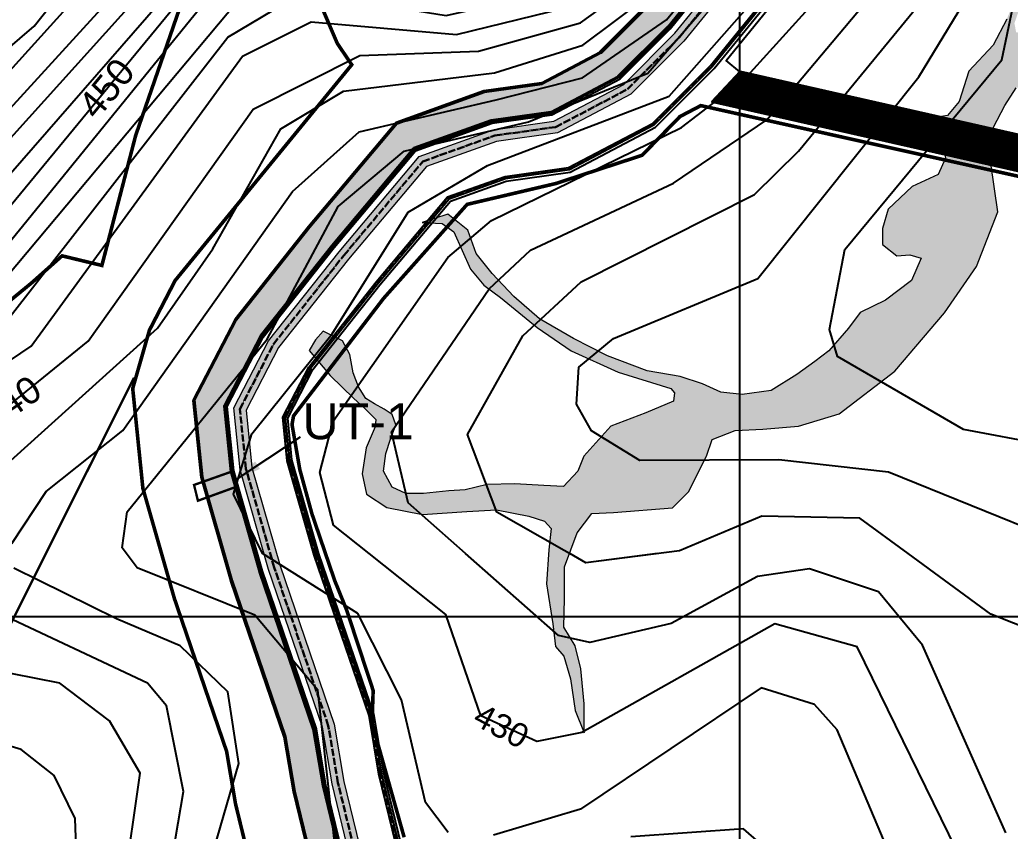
# Model space of a CAD drawing. Header units: metres. Extents: x 218545 to 227455, y 1543467 to 1556082.
# Drawn here: x 221398 to 222226, y 1553521 to 1554200 of the extents above; entities that cross this region are included whole.
import ezdxf

# ---------------------------------------------------------------- set-up
doc = ezdxf.new("R2010")
doc.units = ezdxf.units.M
doc.header["$MEASUREMENT"] = 0
doc.linetypes.add('ACAD_ISO04W100', pattern=[30, 24, -3, 0, -3])
doc.linetypes.add('CENTER', pattern=[2, 1.25, -0.25, 0.25, -0.25])
for name, color, linetype in [('10 M CONTOUR', 20, 'Continuous'), ('2 M CONTOUR', 33, 'Continuous'), ('23072015', 160, 'ACAD_ISO04W100'), ('AQUEDUCT', 1, 'Continuous'), ('CART TRACK', 30, 'Continuous'), ('CONTEXT', 200, 'Continuous'), ('EXCAVATED CANAL', 160, 'Continuous'), ('GRID', 250, 'Continuous'), ('SATGE-2', 160, 'Continuous'), ('STAGE-I', 160, 'Continuous'), ('UT & SP', 1, 'Continuous')]:
    doc.layers.add(name, color=color, linetype=linetype)
for name, color, linetype, lineweight in [('BO', 7, 'Continuous', 30), ('Road Center Line', 7, 'CENTER', 25), ('Roads', 31, 'Continuous', 30), ('STREAM', 140, 'Continuous', 0)]:
    doc.layers.add(name, color=color, linetype=linetype, lineweight=lineweight)
doc.styles.get("Standard").update_dxf_attribs({"font": 'arial.ttf'})
doc.dimstyles.get("Standard").update_dxf_attribs({"dimtxt": 0.18, "dimasz": 0.18, "dimexe": 0.18, "dimexo": 0.0625, "dimgap": 0.09, "dimtad": 0, "dimtih": 1, "dimtoh": 1, "dimdec": 4, "dimzin": 0, "dimdsep": 46, "dimtxsty": 'Standard', "dimcen": 0.09, "dimadec": 0, "dimazin": 0, "dimtfac": 1, "dimtdec": 4, "dimtofl": 0, "dimtmove": 0, "dimatfit": 3, "dimfxl": 1, "dimtolj": 1, "dimtzin": 0, "dimarcsym": 0})

msp = doc.modelspace()

# ---------------------------------------------------------------- hatches: boundary and pattern name
at = {"layer": '23072015', "lineweight": 5}
h = msp.add_hatch(dxfattribs=at)
h.set_pattern_fill('DOTS', color=256, scale=10)
h.paths.add_polyline_path([(221942.491, 1554596.5499), (221878.76052, 1554657.89784), (221834.44409, 1554701.76344), (221787.06077, 1554810.36648), (221742.42912, 1554847.02311), (221699.01527, 1554863.3346), (221662.37762, 1554871.57735), (221661.93863, 1554869.62612), (221698.44132, 1554861.41373), (221741.41567, 1554845.26737), (221785.41989, 1554809.12606), (221832.76441, 1554700.61195), (221877.36346, 1554656.46661), (221941.0873, 1554595.12506), (221996.43659, 1554539.3197), (222016.48698, 1554502.25059), (222040.93432, 1554420.20918), (222057.19396, 1554354.75265), (222066.08782, 1554272.67694), (221975.80717, 1554161.52999), (221927.26619, 1554112.98901), (221857.15301, 1554076.08733), (221803.95221, 1554068.63922), (221755.92003, 1554051.37766), (221696.22812, 1553980.27406), (221639.8261, 1553909.05052), (221618.09978, 1553867.05114), (221621.80908, 1553830.61173), (221644.38527, 1553751.59506), (221690.19863, 1553617.41894), (221698.54194, 1553568.18714), (221715.74816, 1553497.55107), (221743.66254, 1553446.43823), (221754.49701, 1553435.78864), (221775.43568, 1553413.52574), (221816.92376, 1553350.10919), (221845.59365, 1553319.24672), (221920.89037, 1553241.82187), (221953.95145, 1553201.66633), (222009.59595, 1553136.24621), (222080.58796, 1553060.94159), (222135.68565, 1552999.54965), (222161.37558, 1552966.75238), (222220.95571, 1552886.02634), (222269.45231, 1552819.34357), (222340.34273, 1552736.71064), (222379.94319, 1552689.42181), (222398.23389, 1552653.50617), (222412.46722, 1552620.27017), (222426.508, 1552582.52993), (222437.77889, 1552555.44596), (222460.72697, 1552435.73625), (222486.63537, 1552286.91809), (222510.6068, 1552234.31657), (222534.45156, 1552196.90103), (222585.77038, 1552128.08242), (222696.6166, 1551966.81819), (222735.64748, 1551886.58556), (222747.32669, 1551775.4985), (222735.61764, 1551699.07674), (222711.69377, 1551636.91929), (222683.53901, 1551559.56969), (222680.49726, 1551539.19967), (222680.63113, 1551524.79375), (222691.75912, 1551513.36205), (222700.60689, 1551472.74278), (222694.57553, 1551435.86214), (222694.97994, 1551416.04588), (222711.0991, 1551286.8538), (222718.37322, 1551150.76962), (222722.51484, 1551113.52525), (222736.88664, 1550783.41828), (222730.50838, 1550665.88978), (222716.24942, 1550612.79405), (222689.9464, 1550566.6871), (222640.91554, 1550504.76125), (222584.17057, 1550445.97449), (222510.23086, 1550376.29572), (222415.89787, 1550281.11403), (222365.43136, 1550224.11222), (222299.6623, 1550156.59146), (222208.5209, 1550060.02678), (222135.76523, 1549989.52385), (222061.14846, 1549907.80548), (221888.89981, 1549741.30984), (221835.577, 1549688.3145), (221836.98685, 1549686.89594), (221890.2998, 1549739.88148), (222062.58332, 1549906.41082), (222137.20094, 1549988.13012), (222209.94474, 1550058.62155), (222301.10596, 1550155.20723), (222366.89725, 1550222.75081), (222417.35801, 1550279.74613), (222511.62736, 1550374.8636), (222585.57667, 1550444.55143), (222642.42266, 1550503.44283), (222691.6085, 1550565.56442), (222718.1142, 1550612.02666), (222732.49413, 1550665.57281), (222738.889, 1550783.40756), (222724.51002, 1551113.67944), (222720.36731, 1551150.93365), (222713.09247, 1551287.03121), (222696.97741, 1551416.19048), (222696.57885, 1551435.71997), (222702.64217, 1551472.79609), (222693.59149, 1551514.34697), (222682.62359, 1551525.61419), (222682.49864, 1551539.06042), (222685.48731, 1551559.07499), (222713.56687, 1551636.21798), (222737.56183, 1551698.56012), (222749.34273, 1551775.45083), (222737.59975, 1551887.14432), (222698.3496, 1551967.82772), (222587.39673, 1552129.2471), (222536.09873, 1552198.03779), (222512.36866, 1552235.27335), (222488.56172, 1552287.51394), (222462.69441, 1552436.09606), (222439.70441, 1552556.02449), (222428.36916, 1552583.26309), (222414.3248, 1552621.01297), (222400.04624, 1552654.35459), (222381.62234, 1552690.53178), (222341.86844, 1552738.00383), (222271.02255, 1552820.58486), (222222.56905, 1552887.20836), (222162.96774, 1552967.9631), (222137.21883, 1553000.83566), (222082.06004, 1553062.29569), (222011.08628, 1553137.58094), (221955.48528, 1553202.94993), (221922.38181, 1553243.15695), (221847.04339, 1553320.62469), (221818.50453, 1553351.3461), (221777.01305, 1553414.76785), (221755.927, 1553437.18746), (221745.27582, 1553447.65687), (221717.62924, 1553498.27938), (221700.50195, 1553568.59141), (221692.14353, 1553617.91235), (221646.29438, 1553752.19329), (221623.78084, 1553830.99067), (221620.14981, 1553866.66118), (221641.51382, 1553907.96018), (221697.77829, 1553979.01002), (221757.10461, 1554049.67813), (221804.43415, 1554066.68719), (221857.77579, 1554074.15502), (221928.466, 1554111.36039), (221977.29444, 1554160.18883), (222068.16602, 1554272.0633), (222059.16769, 1554355.10307), (222042.86421, 1554420.73611), (222018.34459, 1554503.02008), (221998.059, 1554540.52403)])
at = {"layer": 'CART TRACK'}
h = msp.add_hatch(dxfattribs=at)
h.set_pattern_fill('ANSI31', color=256)
h.set_pattern_definition([(45, (-13885.37013, 5678.9458), (-0.088388347648, 0.088388347648), [])])
edge = h.paths.add_edge_path()
edge.add_line((222561.13969, 1554074.13632), (222685.38088, 1554665.22317))
edge.add_line((222685.38088, 1554665.22317), (222658.65762, 1554681.79738))
edge.add_line((222658.65762, 1554681.79738), (222533.13969, 1554084.63632))
edge.add_arc((222472.53338, 1554120.17969), 70.25992, 268.49870529, 329.60995152, ccw=False)
edge.add_line((222470.6926, 1554049.94388), (222000.56979, 1554156.29329))
edge.add_line((222000.56979, 1554156.29329), (221976.97349, 1554130.87313))
edge.add_line((221976.97349, 1554130.87313), (222466.70373, 1554020.0882))
edge.add_arc((222472.08981, 1554120.20334), 100.25992, 266.92051791, 332.64670242)
at = {"layer": 'EXCAVATED CANAL'}
h = msp.add_hatch(dxfattribs=at)
h.set_pattern_fill('DOTS', color=256, scale=50)
h.set_pattern_definition([(0, (0.1397, 0.1363), (1.5625, 3.125), [0, -3.125])])
h.paths.add_polyline_path([(221677.6937, 1554791.64442), (221704.67316, 1554781.50768), (221725.84354, 1554764.12013), (221771.77601, 1554658.84245), (221826.66019, 1554604.5166), (221890.14239, 1554543.40766), (221937.5323, 1554495.62726), (221949.02306, 1554474.38318), (221970.84004, 1554401.16884), (221985.50391, 1554342.1364), (221990.8142, 1554293.13117), (221922.06107, 1554210.45335), (221883.85237, 1554172.24465), (221834.68547, 1554146.36733), (221786.59744, 1554139.63501), (221713.05915, 1554113.20718), (221640.09635, 1554026.29562), (221578.70094, 1553948.7665), (221543.8227, 1553881.343), (221550.37321, 1553816.99215), (221575.22372, 1553730.01538), (221619.73786, 1553599.64432), (221627.53279, 1553553.64843), (221647.60429, 1553471.24962), (221685.23951, 1553402.33735), (221702.72777, 1553385.14753), (221718.31628, 1553368.57315), (221759.68082, 1553305.34543), (221793.41232, 1553269.19256), (221866.96525, 1553193.56155), (221898.48979, 1553155.27226), (221955.71109, 1553087.99832), (222027.36459, 1553011.99203), (222080.24728, 1552953.06813), (222103.79949, 1552923.00001), (222162.61161, 1552843.31454), (222212.67089, 1552774.4831), (222285.17552, 1552689.96857), (222319.21374, 1552649.32189), (222332.67594, 1552622.88749), (222345.26961, 1552593.48022), (222359.18048, 1552556.08916), (222368.11872, 1552534.61058), (222389.54691, 1552422.82945), (222416.94495, 1552265.45475), (222446.87895, 1552199.76931), (222474.88143, 1552155.82976), (222526.95495, 1552085.99911), (222633.93532, 1551930.3591), (222665.01712, 1551866.46674), (222674.38512, 1551777.36289), (222665.28065, 1551717.94056), (222643.93351, 1551662.4778), (222613.05268, 1551577.63886), (222608.08692, 1551544.38406), (222608.54407, 1551495.18901), (222625.47574, 1551477.79524), (222626.96748, 1551470.94678), (222622.09495, 1551441.15212), (222622.71151, 1551410.9404), (222638.97905, 1551280.55909), (222646.22726, 1551144.9598), (222650.3292, 1551108.07219), (222664.44073, 1550783.9432), (222658.66497, 1550677.51638), (222648.79081, 1550640.74825), (222629.83511, 1550607.52051), (222586.42228, 1550552.69021), (222533.33897, 1550497.69687), (222459.74745, 1550428.34623), (222363.1073, 1550330.83662), (222312.43248, 1550273.59953), (222247.4693, 1550206.90611), (222157.04628, 1550111.10256), (222083.86052, 1550040.18285), (222009.27453, 1549958.49819), (221838.28985, 1549793.2243), (221733.41196, 1549688.99052), (221661.42128, 1549610.98472), (221593.45514, 1549539.70631), (221536.09912, 1549481.41053), (221507.92632, 1549440.67863), (221485.62919, 1549390.74303), (221459.14595, 1549318.28691), (221440.5382, 1549225.18609), (221427.15324, 1549142.08652), (221412.21579, 1549050.15665), (221410.45962, 1548979.46286), (221425.16964, 1548904.80015), (221445.17672, 1548833.95243), (221473.74653, 1548779.18003), (221521.21905, 1548733.53019), (221571.70567, 1548707.5099), (221659.71715, 1548674.33117), (221748.07972, 1548647.895), (221835.34799, 1548619.47559), (221961.60573, 1548577.88445), (222075.40908, 1548543.75533), (222176.56515, 1548502.16753), (222306.15866, 1548445.41572), (222451.21444, 1548392.87583), (222529.3421, 1548381.06278), (222609.89339, 1548371.02657), (222662.85006, 1548354.1647), (222700.84907, 1548322.2047), (222774.53831, 1548250.45465), (222878.80881, 1548150.12341), (222941.85942, 1548088.53022), (222984.44789, 1548036.43783), (223007.99985, 1547998.04314), (223025.23783, 1547930.19402), (223034.36018, 1547840.97104), (223056.79053, 1547753.19681), (223115.36795, 1547656.06126), (223190.51503, 1547596.0062), (223348.91253, 1547525.59569), (223480.63732, 1547497.20699), (223485.90427, 1547521.64588), (223356.70584, 1547549.49011), (223203.60947, 1547617.54417), (223134.46775, 1547672.79994), (223080.1005, 1547762.95401), (223059.04163, 1547845.3614), (223049.92106, 1547934.56697), (223031.29519, 1548007.87888), (223004.8735, 1548050.95184), (222960.32932, 1548105.43636), (222896.21099, 1548168.07258), (222791.92572, 1548268.41803), (222717.63742, 1548340.75138), (222675.15281, 1548376.48411), (222615.27695, 1548395.54911), (222532.75695, 1548405.83061), (222457.40024, 1548417.22469), (222315.43975, 1548468.64345), (222186.33374, 1548525.18176), (222083.77318, 1548567.34699), (221969.10873, 1548601.73435), (221843.12958, 1548643.23372), (221755.53424, 1548671.75964), (221667.71908, 1548698.03204), (221581.87539, 1548730.39355), (221535.91651, 1548754.08029), (221494.02165, 1548794.36661), (221468.53503, 1548843.2281), (221449.50301, 1548910.623), (221435.52028, 1548981.59427), (221437.16572, 1549047.83064), (221451.83237, 1549138.09394), (221465.14539, 1549220.74687), (221483.28515, 1549311.50616), (221508.81139, 1549381.34401), (221529.80766, 1549428.36627), (221555.43289, 1549465.41492), (221611.41314, 1549522.31238), (221679.65493, 1549593.87987), (221751.41782, 1549671.63885), (221855.78973, 1549775.36977), (222027.21026, 1549941.06496), (222101.80686, 1550022.76124), (222174.84432, 1550093.53723), (222265.51505, 1550189.60324), (222330.75613, 1550256.58195), (222381.35911, 1550313.73791), (222477.2037, 1550410.44478), (222550.91528, 1550479.90857), (222605.26123, 1550536.20999), (222650.61131, 1550593.48703), (222672.10057, 1550631.15588), (222683.48673, 1550673.55421), (222689.47025, 1550783.8092), (222675.26897, 1551109.99956), (222671.15335, 1551147.01019), (222663.89621, 1551282.77669), (222647.67983, 1551412.74791), (222647.13642, 1551439.375), (222652.40855, 1551471.6131), (222648.38025, 1551490.10666), (222633.44984, 1551505.44455), (222633.10417, 1551542.64335), (222637.40648, 1551571.45512), (222667.34729, 1551653.71153), (222689.58296, 1551711.4828), (222699.58555, 1551776.767), (222689.42059, 1551873.45127), (222655.59772, 1551942.97821), (222547.2843, 1552100.5576), (222495.47102, 1552170.03928), (222468.90224, 1552211.72917), (222441.0243, 1552272.90291), (222414.13993, 1552427.32708), (222392.18764, 1552541.8422), (222382.44504, 1552565.25368), (222368.48937, 1552602.76515), (222355.3303, 1552633.49266), (222340.2031, 1552663.19646), (222304.24686, 1552706.13353), (222232.29886, 1552789.99924), (222182.77844, 1552858.08975), (222123.70148, 1552938.13404), (222099.41212, 1552969.14325), (222045.76565, 1553028.9182), (221974.34025, 1553104.68253), (221917.66267, 1553171.31722), (221885.60826, 1553210.25008), (221811.30219, 1553286.65628), (221779.52006, 1553320.869), (221738.11281, 1553384.162), (221720.67455, 1553402.70311), (221705.48675, 1553417.63174), (221671.21237, 1553480.39011), (221652.1315, 1553558.72211), (221644.14698, 1553605.83678), (221599.18365, 1553737.52338), (221575.11946, 1553821.74806), (221569.55125, 1553876.44892), (221599.8824, 1553935.08239), (221659.55142, 1554010.43144), (221727.92599, 1554091.87762), (221792.64591, 1554115.13634), (221842.5016, 1554122.11614), (221898.91039, 1554151.80498), (221940.62423, 1554193.51882), (222016.87018, 1554287.38728), (222010.45741, 1554346.56662), (221995.23918, 1554407.83077), (221972.50841, 1554484.11162), (221958.04406, 1554510.85328), (221907.88908, 1554561.42153), (221844.32293, 1554622.61128), (221793.01178, 1554673.40044), (221746.58877, 1554779.80245), (221717.48596, 1554803.70502), (221684.94991, 1554815.92949), (221656.53043, 1554822.32331), (221650.9804, 1554797.65439)])
at = {"layer": 'Road Center Line', "lineweight": 5}
h = msp.add_hatch(color=256, dxfattribs=at)
h.dxf.hatch_style = 1
h.paths.add_polyline_path([(221760.80674, 1554790.51979), (221726.21394, 1554818.93137), (221689.8322, 1554832.60074), (221655.35381, 1554840.35771), (221653.15887, 1554830.60157), (221686.9625, 1554822.99641), (221721.1467, 1554810.1527), (221752.60236, 1554784.3177), (221799.17088, 1554677.5822), (221849.42222, 1554627.84206), (221913.01327, 1554566.62835), (221963.9884, 1554515.23318), (221979.33476, 1554486.86087), (222002.33656, 1554409.67046), (222017.71923, 1554347.74435), (222024.52375, 1554284.9498), (221946.0618, 1554188.35316), (221903.26998, 1554145.56134), (221844.69734, 1554114.73364), (221794.31348, 1554107.6799), (221732.22847, 1554085.3681), (221665.22484, 1554005.55495), (221606.07167, 1553930.8573), (221577.09917, 1553874.85027), (221582.37387, 1553823.03279), (221606.20311, 1553739.63043), (221651.30066, 1553607.55075), (221659.34183, 1553560.1018), (221678.1267, 1553482.98494), (221711.39687, 1553422.06534), (221725.8973, 1553407.81235), (221743.88825, 1553388.68359), (221785.30827, 1553325.37108), (221816.59899, 1553291.68735), (221891.06148, 1553215.12031), (221923.27484, 1553175.99439), (221979.7893, 1553109.55147), (222051.14627, 1553033.85973), (222105.02189, 1552973.82946), (222129.53239, 1552942.53793), (222188.68879, 1552862.386), (222238.04756, 1552794.51776), (222309.82857, 1552710.8467), (222346.36021, 1552667.22251), (222361.98691, 1552636.5379), (222375.3156, 1552605.4143), (222389.28471, 1552567.86671), (222399.26862, 1552543.87537), (222421.37814, 1552428.54005), (222448.10841, 1552275.00104), (222475.36953, 1552215.1808), (222501.50821, 1552174.16581), (222553.24341, 1552104.78883), (222661.95675, 1551946.62762), (222696.60193, 1551875.41031), (222707.00599, 1551776.45192), (222696.73395, 1551709.40916), (222674.23172, 1551650.94533), (222644.57292, 1551569.46367), (222640.46965, 1551541.98481), (222640.78188, 1551508.38489), (222655.11191, 1551493.66377), (222659.90118, 1551471.67667), (222654.50917, 1551438.70554), (222655.03063, 1551413.15385), (222671.23166, 1551283.30565), (222678.49148, 1551147.48899), (222682.6112, 1551110.44145), (222696.83941, 1550783.63268), (222690.79356, 1550672.22924), (222678.9538, 1550628.14185), (222656.70448, 1550589.14067), (222610.77322, 1550531.1296), (222556.04847, 1550474.43577), (222482.30088, 1550404.93803), (222386.69496, 1550308.47197), (222336.11353, 1550251.34035), (222270.78908, 1550184.27606), (222180.04404, 1550088.13131), (222107.05107, 1550017.39843), (222032.45129, 1549935.69866), (221860.9, 1549769.87709), (221792.31786, 1549701.71614), (221801.33281, 1549696.57695), (221867.89996, 1549762.73528), (222039.62558, 1549928.72537), (222114.22961, 1550010.42979), (222187.16325, 1550081.10517), (222278.00739, 1550177.35491), (222343.44298, 1550244.53332), (222393.99569, 1550301.63249), (222489.28337, 1550397.77745), (222563.079, 1550467.32045), (222618.3088, 1550524.53752), (222665.01496, 1550583.52728), (222688.27771, 1550624.3049), (222700.72227, 1550670.64438), (222706.85122, 1550783.57908), (222692.58711, 1551111.2124), (222688.46191, 1551148.30915), (222681.19852, 1551284.19269), (222665.01796, 1551413.87686), (222664.52576, 1551437.99469), (222670.07761, 1551471.9432), (222664.27371, 1551498.58834), (222650.7442, 1551512.4871), (222650.47656, 1551541.28853), (222654.31444, 1551566.99018), (222683.59723, 1551647.43882), (222706.45488, 1551706.82605), (222717.08617, 1551776.21356), (222706.36332, 1551878.20412), (222670.62171, 1551951.67526), (222561.37515, 1552110.61223), (222509.74405, 1552179.84961), (222484.17885, 1552219.96474), (222457.74015, 1552277.9803), (222431.21535, 1552430.3391), (222408.89619, 1552546.76802), (222398.59053, 1552571.53252), (222384.60351, 1552609.12827), (222371.04866, 1552640.77997), (222354.75596, 1552672.77234), (222317.45711, 1552717.31268), (222245.89875, 1552800.72421), (222196.75552, 1552868.29608), (222137.49319, 1552948.59155), (222112.68783, 1552980.25951), (222058.50669, 1553040.63019), (221987.24096, 1553116.22516), (221930.94399, 1553182.41238), (221898.5187, 1553221.7957), (221823.84766, 1553298.57719), (221793.21214, 1553331.55561), (221751.77511, 1553394.89412), (221733.04723, 1553414.80642), (221719.46328, 1553428.15856), (221687.53207, 1553486.62647), (221669.14186, 1553562.12313), (221661.02515, 1553610.01779), (221615.74865, 1553742.62159), (221592.23267, 1553824.92752), (221587.34933, 1553872.90048), (221614.51027, 1553925.4056), (221672.97566, 1553999.23473), (221738.15136, 1554076.87049), (221796.72316, 1554097.91973), (221847.81126, 1554105.07206), (221909.26903, 1554137.41826), (221953.49814, 1554181.64737), (222034.91477, 1554281.88158), (222027.58791, 1554349.49643), (222011.986, 1554412.30514), (221988.62281, 1554490.7083), (221972.10045, 1554521.25481), (221920.03177, 1554573.75252), (221856.40753, 1554634.9982), (221807.56926, 1554683.33964)])
at = {"layer": 'STREAM'}
h = msp.add_hatch(color=256, dxfattribs=at)
h.dxf.hatch_style = 1
h.paths.add_polyline_path([(222971.37365, 1554515.32678), (222962.41512, 1554500.15793), (222953.98737, 1554485.8878), (222946.99363, 1554462.14081), (222926.2597, 1554436.98591), (222906.66662, 1554415.35676), (222874.69882, 1554399.90736), (222822.10664, 1554398.87744), (222778.79552, 1554394.7576), (222744.76528, 1554402.99724), (222713.8287, 1554418.44664), (222690.11066, 1554422.56647), (222645.76832, 1554421.53651), (222622.05027, 1554414.3268), (222598.33223, 1554394.7576), (222586.98882, 1554363.85881), (222573.58297, 1554347.37946), (222538.89373, 1554341.50575), (222448.91563, 1554347.40947), (222410.82274, 1554340.84975), (222379.29753, 1554327.73031), (222361.56465, 1554323.79446), (222344.48852, 1554329.04226), (222330.03944, 1554336.91395), (222312.96331, 1554338.22587), (222293.91686, 1554327.73031), (222262.69326, 1554285.70649), (222236.83807, 1554231.41072), (222223.57907, 1554200.28996), (222212.30885, 1554178.43923), (222191.75733, 1554156.5885), (222183.61614, 1554131.30029), (222174.02598, 1554119.59329), (222149.5178, 1554115.3362), (222123.94398, 1554113.20765), (222114.35382, 1554107.88629), (222115.41938, 1554099.37211), (222146.32105, 1554092.98647), (222170.82923, 1554090.85793), (222172.196, 1554083.77861), (222166.11661, 1554070.28537), (222144.50106, 1554060.16548), (222124.23649, 1554041.27498), (222119.50806, 1554025.08313), (222119.50806, 1554011.5899), (222131.66684, 1554002.14465), (222142.47457, 1554002.81933), (222151.93142, 1554000.12067), (222144.00972, 1553981.3611), (222122.08837, 1553964.94021), (222100.85214, 1553954.67717), (222091.26157, 1553941.67729), (222074.82066, 1553922.5196), (222063.17491, 1553913.62495), (222048.10407, 1553902.67771), (222026.48135, 1553889.42236), (222002.27938, 1553885.96917), (221984.30075, 1553888.0411), (221969.08805, 1553894.9475), (221950.41793, 1553901.16328), (221922.75854, 1553905.99776), (221889.56729, 1553918.42928), (221861.21642, 1553932.93272), (221832.86555, 1553949.50812), (221811.42951, 1553968.15541), (221793.17602, 1553987.40414), (221779.91421, 1554004.13544), (221772.93434, 1554023.6553), (221756.18254, 1554036.90095), (221734.54483, 1554029.92954), (221751.29663, 1554029.23241), (221761.06846, 1554022.26104), (221775.02829, 1553990.88983), (221786.19615, 1553977.64421), (221800.15598, 1553967.18715), (221830.86751, 1553942.09018), (221859.22878, 1553922.6496), (221898.67981, 1553904.69944), (221942.5142, 1553891.12735), (221945.61358, 1553887.46183), (221944.72866, 1553880.391), (221921.72031, 1553870.66858), (221892.51748, 1553859.62042), (221869.95164, 1553834.43052), (221864.93523, 1553821.98004), (221852.87623, 1553809.0436), (221836.35093, 1553809.93577), (221812.23286, 1553811.27401), (221789.0081, 1553810.82791), (221770.69619, 1553806.36707), (221756.85065, 1553805.4749), (221735.85905, 1553803.24448), (221721.1202, 1553803.24448), (221709.50782, 1553808.59749), (221702.36175, 1553821.98004), (221704.14829, 1553836.70087), (221708.16798, 1553848.74517), (221712.63429, 1553860.78944), (221709.50782, 1553869.26508), (221702.80837, 1553873.72592), (221694.76906, 1553878.18676), (221687.62299, 1553882.64763), (221681.37014, 1553892.46148), (221676.90384, 1553904.05971), (221674.22407, 1553919.67268), (221668.06666, 1553930.86051), (221651.83676, 1553938.9656), (221645.52508, 1553931.76107), (221640.11509, 1553922.75545), (221657.69756, 1553902.04249), (221677.53414, 1553882.68038), (221686.55082, 1553874.57533), (221696.01831, 1553865.11942), (221695.42024, 1553859.13424), (221687.684, 1553841.40808), (221684.49846, 1553819.59123), (221688.13908, 1553802.77408), (221704.9768, 1553791.41113), (221735.0116, 1553785.50243), (221771.87257, 1553788.22954), (221796.9016, 1553789.59307), (221823.75094, 1553784.13886), (221836.91579, 1553779.97075), (221842.42798, 1553774.00643), (221840.59059, 1553756.11349), (221838.75319, 1553727.6683), (221844.01318, 1553694.01054), (221846.08924, 1553675.00815), (221853.18099, 1553667.14194), (221858.74598, 1553648.1788), (221862.47639, 1553621.4841), (221870.07625, 1553603.00262), (221870.07625, 1553627.09457), (221867.43283, 1553656.46692), (221862.47639, 1553675.60845), (221853.22435, 1553691.44974), (221853.63429, 1553715.24939), (221853.63429, 1553741.7722), (221864.2564, 1553770.41684), (221876.47184, 1553786.33053), (221894.57952, 1553787.35324), (221943.90079, 1553791.10136), (221957.30334, 1553804.48753), (221972.31413, 1553834.47251), (221977.13912, 1553848.39412), (221996.43873, 1553855.89038), (222019.49108, 1553856.9613), (222049.51275, 1553859.63853), (222083.28715, 1553869.81199), (222130.05924, 1553905.46577), (222171.42005, 1553954.52173), (222198.1322, 1553993.25011), (222216.22754, 1554038.86354), (222210.19579, 1554079.31322), (222208.85369, 1554096.72183), (222212.33287, 1554109.75276), (222221.90054, 1554127.99604), (222231.46821, 1554142.76439), (222241.90574, 1554144.50186), (222254.95259, 1554139.28951), (222259.30154, 1554108.88403), (222267.99944, 1554065.44766), (222271.47854, 1554024.61749), (222270.1935, 1553997.23056), (222268.43751, 1553943.73966), (222261.41371, 1553880.60284), (222264.0477, 1553843.77305), (222269.31551, 1553801.68185), (222280.91459, 1553776.21528), (222294.52299, 1553750.84409), (222296.33742, 1553733.6279), (222286.35795, 1553697.38331), (222274.56405, 1553645.73472), (222272.44165, 1553606.31635), (222282.51502, 1553584.36499), (222298.08285, 1553550.52335), (222306.3247, 1553526.7427), (222309.98773, 1553505.706), (222310.90353, 1553480.09607), (222303.57747, 1553455.40081), (222299.39206, 1553432.56509), (222292.92143, 1553417.79318), (222278.13149, 1553402.09805), (222250.40028, 1553382.70991), (222231.91281, 1553372.55424), (222215.32102, 1553350.23879), (222191.48949, 1553304.82342), (222162.29222, 1553275.66181), (222136.86235, 1553249.32229), (222106.72317, 1553221.10137), (222035.14282, 1553190.05834), (222043.61939, 1553185.35486), (222084.11888, 1553202.28742), (222115.19982, 1553217.33855), (222150.04816, 1553246.5002), (222197.14056, 1553300.11994), (222224.45417, 1553351.85829), (222239.52372, 1553372.55364), (222271.54656, 1553392.30829), (222291.32536, 1553402.65598), (222305.45307, 1553395.13038), (222316.75522, 1553375.37572), (222324.05637, 1553360.45666), (222327.85924, 1553339.56662), (222326.90854, 1553303.48383), (222315.50001, 1553272.14877), (222317.4014, 1553245.56142), (222323.10567, 1553218.97411), (222338.317, 1553207.57955), (222339.2677, 1553190.48768), (222330.71134, 1553158.20308), (222331.59973, 1553134.91785), (222325.84178, 1553057.28093), (222329.68044, 1553052.48854), (222332.55937, 1553077.40901), (222336.39795, 1553137.79329), (222335.79022, 1553157.81186), (222346.00923, 1553174.06672), (222349.79405, 1553192.96773), (222346.38766, 1553207.3325), (222338.06109, 1553218.29506), (222327.23885, 1553227.32663), (222323.41841, 1553260.52379), (222326.47475, 1553281.89204), (222332.5875, 1553307.45767), (222343.6667, 1553315.4708), (222378.81464, 1553317.76025), (222418.16508, 1553307.45767), (222439.55953, 1553293.72091), (222450.6825, 1553276.09396), (222456.96936, 1553267.85254), (222471.90059, 1553266.6752), (222484.0813, 1553266.28277), (222503.72766, 1553262.75073), (222511.19332, 1553258.04135), (222526.51741, 1553244.69816), (222536.34059, 1553233.70961), (222555.98696, 1553220.75885), (222572.54168, 1553199.08323), (222585.23364, 1553174.52259), (222592.7695, 1553154.71562), (222597.82186, 1553147.07212), (222618.64033, 1553143.47334), (222645.86447, 1553134.67627), (222694.30744, 1553099.88792), (222708.72024, 1553082.69368), (222709.83763, 1553086.70575), (222707.40152, 1553094.00515), (222688.72463, 1553111.44261), (222654.21313, 1553135.77393), (222630.66411, 1553145.91198), (222602.24287, 1553151.9948), (222598.0386, 1553156.28841), (222593.53038, 1553170.20586), (222577.95658, 1553200.49682), (222560.33349, 1553222.19168), (222537.43057, 1553239.35719), (222522.53762, 1553254.64514), (222510.54053, 1553265.38804), (222496.2545, 1553275.7705), (222470.38875, 1553273.1003), (222461.47234, 1553274.93378), (222454.39171, 1553279.38655), (222447.04873, 1553292.48287), (222435.77213, 1553304.79344), (222402.82156, 1553320.25193), (222372.90887, 1553323.16023), (222339.46533, 1553320.67399), (222336.79322, 1553323.87654), (222334.65558, 1553340.95672), (222334.38839, 1553357.77008), (222332.25075, 1553370.04648), (222321.82983, 1553386.05919), (222310.51261, 1553405.55415), (222306.4668, 1553417.40728), (222312.94009, 1553440.57473), (222321.84079, 1553466.43604), (222321.73149, 1553495.73444), (222322.00368, 1553523.74255), (222303.06766, 1553577.52775), (222293.22054, 1553604.92536), (222295.3307, 1553647.07552), (222308.69456, 1553706.08578), (222314.11059, 1553733.66203), (222314.11059, 1553757.77185), (222299.91106, 1553781.88166), (222291.1087, 1553811.13126), (222286.80875, 1553842.62569), (222290.39207, 1553904.18304), (222294.2462, 1553993.72179), (222297.86321, 1554005.28209), (222309.43754, 1554014.6748), (222318.11836, 1554027.68008), (222324.62896, 1554052.24567), (222326.79917, 1554080.42381), (222321.73536, 1554120.88475), (222307.26742, 1554149.78543), (222277.43952, 1554180.31853), (222259.9146, 1554188.34096), (222231.43654, 1554189.07027), (222229.97684, 1554196.79721), (222238.61654, 1554221.53407), (222258.7848, 1554261.41151), (222269.54071, 1554286.96176), (222288.72683, 1554311.64097), (222300.06412, 1554324.99681), (222317.00742, 1554328.08232), (222345.50934, 1554321.54888), (222360.92838, 1554315.48211), (222383.35615, 1554320.14886), (222414.66156, 1554333.68241), (222446.43414, 1554336.94911), (222480.54304, 1554335.5491), (222538.4813, 1554333.21574), (222575.39361, 1554337.88245), (222595.01789, 1554356.08275), (222607.03255, 1554390.11081), (222628.72805, 1554403.77167), (222651.36675, 1554412.7219), (222696.17264, 1554411.77978), (222719.28295, 1554406.59805), (222756.07089, 1554385.40016), (222800.72105, 1554369.56053), (222819.03402, 1554351.29523), (222828.21642, 1554321.48863), (222864.94633, 1554297.79623), (222907.03271, 1554290.91777), (222969.01436, 1554297.79623), (222994.26617, 1554290.15351), (223003.12608, 1554291.07495), (223003.12608, 1554300.67433), (222995.91778, 1554322.27293), (222983.42329, 1554348.19129), (222978.13719, 1554368.34999), (222981.6507, 1554390.21304), (222990.86719, 1554423.6425), (223001.05381, 1554450.77364), (223010.73198, 1554470.27599), (223034.11553, 1554501.3451), (223039.43778, 1554509.7237), (222986.66752, 1554541.22282)])

# ---------------------------------------------------------------- linework, layer by layer
at = {"layer": '10 M CONTOUR', "linetype": 'Continuous', "elevation": -1009.86579}
msp.add_lwpolyline([(221256.16769, 1554062.08532), (221410.23969, 1554194.34432), (221508.76769, 1554319.03132), (221560.25169, 1554349.19632), (221618.65746, 1554359.36051)], dxfattribs=at)
at = {"layer": '10 M CONTOUR', "elevation": -1039.86579}
msp.add_lwpolyline([(222187.79869, 1553491.84732), (222098.48869, 1553674.94832), (222029.60969, 1553694.00932), (221868.31169, 1553603.17132), (221830.62569, 1553595.60832), (221783.60169, 1553617.10632), (221754.37169, 1553701.85232), (221690.27323, 1553752.90032), (221660.37869, 1553776.70832), (221649.18269, 1553820.86725), (221660.30585, 1553863.74542), (221756.08469, 1554000.64432), (221792.50669, 1554031.78032), (221951.49469, 1554109.49632), (222003.95869, 1554149.75532), (222076.74569, 1554230.31532)], dxfattribs=at)
at = {"layer": '10 M CONTOUR'}
for points in [[(221268.12538, 1553778.93232, -1029.86579), (221455.25769, 1553930.67232, -1029.86579), (221593.23235, 1554124.85468, -1029.86579), (221682.42714, 1554169.87423, -1029.86579), (221781.70569, 1554173.50732, -1029.86579), (221867.04069, 1554197.03732, -1029.86579), (221917.71669, 1554233.92732, -1029.86579), (221963.22169, 1554308.98332, -1029.86579), (221966.78769, 1554342.55632, -1029.86579), (221959.00069, 1554411.61432, -1029.86579), (221931.98869, 1554475.41032, -1029.86579), (221876.25269, 1554553.11532, -1029.86579), (221790.90569, 1554619.95432, -1029.86579), (221681.23769, 1554736.10132, -1029.86579), (221613.72469, 1554756.80932, -1029.86579), (221465.223, 1554753.96658, -1029.86579), (221434.68869, 1554802.00132, -1029.86579), (221414.78769, 1554937.03632, -1029.86579), (221381.76169, 1555048.38732, -1029.86579)], [(221365.92169, 1554014.63232, -1019.86579), (221564.33969, 1554255.65132, -1019.86579), (221639.88505, 1554276.25116, -1019.86579), (221719.7333, 1554247.03669, -1019.86579), (221795.74923, 1554249.91101, -1019.86579), (221845.87869, 1554274.95861, -1019.86579), (221884.70408, 1554308.4837, -1019.86579), (221899.35857, 1554357.66504, -1019.86579), (221904.36683, 1554391.62381, -1019.86579), (221896.00636, 1554425.18436, -1019.86579), (221877.55239, 1554469.31281, -1019.86579), (221858.84392, 1554493.721, -1019.86579), (221834.05454, 1554510.99266, -1019.86579), (221771.159, 1554549.57877, -1019.86579), (221716.02869, 1554585.15632, -1019.86579), (221642.32169, 1554673.93032, -1019.86579), (221573.24469, 1554691.03832, -1019.86579), (221425.87169, 1554627.90132, -1019.86579), (221362.76369, 1554543.25632, -1019.86579)], [(221485.00969, 1553473.71532, -1029.86579), (221498.88269, 1553569.23132, -1029.86579), (221473.20569, 1553612.83932, -1029.86579), (221431.49969, 1553644.48432, -1029.86579), (221332.47069, 1553663.92132, -1029.86579)]]:
    msp.add_polyline3d(points, dxfattribs=at)
at = {"layer": '2 M CONTOUR'}
for points, elevation in [([(221756.43169, 1553519.42532), (221737.44969, 1553544.47632), (221717.44469, 1553630.59932), (221680.93469, 1553702.88632), (221600.98827, 1553752.90032), (221576.94286, 1553802.6518), (221592.30335, 1553853.05329), (221659.30669, 1553936.86032), (221722.87269, 1554038.74332), (221789.31369, 1554077.64332), (221941.17769, 1554135.66932), (222031.61469, 1554238.42232), (222055.84669, 1554307.81032), (222036.08269, 1554382.39932), (221923.23169, 1554594.87232), (221747.07169, 1554805.24932), (221690.66069, 1554832.87332), (221537.97969, 1554832.40432), (221494.65769, 1554859.04832), (221431.84369, 1555110.78532), (221409.43769, 1555155.94332), (221372.59169, 1555189.08532)], -1037.86579), ([(221662.36682, 1553501.87375), (221647.44869, 1553638.54132), (221594.82169, 1553701.35032), (221496.24272, 1553741.03832), (221483.80464, 1553757.7406), (221487.8616, 1553787.74227), (221604.90269, 1553932.50032), (221664.37697, 1554043.44643), (221719.70908, 1554089.71305), (221823.63269, 1554114.35032), (221923.31069, 1554155.13532), (221993.23669, 1554236.31832), (222025.01769, 1554312.30932), (222008.63569, 1554398.70932), (221908.14369, 1554586.04632), (221726.73469, 1554785.01632), (221677.47769, 1554808.70432), (221520.67369, 1554811.12332), (221478.04969, 1554839.78332), (221435.95769, 1555035.30532), (221389.90969, 1555137.51432)], -1035.86579), ([(221391.59769, 1553761.40932), (221420.27951, 1553804.94596), (221484.30569, 1553855.89832), (221626.29288, 1554056.08623), (221681.93061, 1554106.01249), (221796.44169, 1554132.81632), (221868.73269, 1554151.20732), (221939.10169, 1554199.62232), (221971.47169, 1554239.24932), (222000.34469, 1554318.65132), (221994.55569, 1554393.52832), (221929.67169, 1554526.39032), (221896.95969, 1554575.48832), (221720.23169, 1554755.71632), (221659.29369, 1554787.26132), (221507.77469, 1554786.99632), (221482.89969, 1554797.81632), (221466.04769, 1554823.80032), (221422.63869, 1555024.40232), (221374.67669, 1555120.18932)], -1033.86579), ([(222739.54769, 1553886.03932), (222655.83269, 1553952.29632), (222553.30469, 1553976.55632), (222480.16869, 1553963.78532), (222460.94869, 1553936.67932), (222413.69424, 1553783.8907), (222396.24165, 1553752.90032), (222334.3275, 1553686.5178), (222265.73531, 1553680.16661), (222210.16269, 1553702.25232), (222141.01122, 1553752.90032), (222100.54269, 1553782.54032), (222018.74669, 1553784.30932), (221949.91369, 1553755.24532), (221871.53769, 1553745.26932), (221797.20469, 1553787.52832), (221772.64269, 1553852.59032), (221818.78469, 1553935.02432), (221867.68469, 1553980.25432), (222012.66869, 1554053.38932), (222049.46269, 1554089.64932), (222148.25869, 1554210.24232)], -1043.86579), ([(221553.14869, 1553480.20532), (221581.41169, 1553577.29532), (221572.17569, 1553637.10032), (221532.36269, 1553675.74632), (221479.07969, 1553698.22232), (221393.17211, 1553740.65567)], -1033.86579), ([(222137.98169, 1553471.92132), (222081.86069, 1553605.46232), (222062.82969, 1553626.69332), (222018.03069, 1553640.65832), (221866.93669, 1553539.05232), (221794.36269, 1553517.32332)], -1037.86579), ([(222084.14769, 1553452.07332), (222003.51684, 1553522.63763), (221909.23469, 1553515.87432)], -1035.86579)]:
    msp.add_lwpolyline(points, dxfattribs=dict(at, elevation=elevation))
for points in [[(221367.61605, 1553810.03483, -1031.86579), (221513.36769, 1553941.62132, -1031.86579), (221559.69769, 1554008.04232, -1031.86579), (221616.39147, 1554108.47542, -1031.86579), (221668.91166, 1554139.82508, -1031.86579), (221795.03569, 1554155.36032, -1031.86579), (221868.98569, 1554178.55132, -1031.86579), (221948.42169, 1554238.10532, -1031.86579), (221978.74969, 1554307.96632, -1031.86579), (221982.81169, 1554351.97632, -1031.86579), (221968.94769, 1554422.32432, -1031.86579), (221921.69169, 1554516.73232, -1031.86579), (221886.60569, 1554564.30232, -1031.86579), (221688.74769, 1554753.02732, -1031.86579), (221621.47769, 1554770.21732, -1031.86579), (221477.53269, 1554765.84632, -1031.86579), (221451.80869, 1554810.90932, -1031.86579), (221406.65669, 1555023.25232, -1031.86579), (221361.49369, 1555107.25132, -1031.86579)], [(221253.82369, 1553822.37732, -1027.86579), (221407.65469, 1553926.56032, -1027.86579), (221584.40069, 1554169.12932, -1027.86579), (221641.88997, 1554198.07727, -1027.86579), (221763.45958, 1554187.39366, -1027.86579), (221867.20069, 1554212.86432, -1027.86579), (221904.16469, 1554244.65832, -1027.86579), (221949.17469, 1554312.85832, -1027.86579), (221950.76469, 1554333.13632, -1027.86579), (221949.91269, 1554399.05432, -1027.86579), (221921.99669, 1554472.23232, -1027.86579), (221875.06069, 1554534.59532, -1027.86579), (221764.01869, 1554623.38032, -1027.86579), (221669.69469, 1554725.26932, -1027.86579), (221605.97169, 1554743.40132, -1027.86579), (221481.61169, 1554727.15132, -1027.86579), (221443.54991, 1554738.10964, -1027.86579), (221417.56769, 1554793.09232, -1027.86579), (221402.61912, 1554937.84567, -1027.86579), (221366.60393, 1555049.60304, -1027.86579)], [(221375.02069, 1553932.31032, -1025.86579), (221571.98269, 1554185.22832, -1025.86579), (221629.86868, 1554219.81525, -1025.86579), (221685.32469, 1554214.49332, -1025.86579), (221754.82069, 1554203.13032, -1025.86579), (221867.36069, 1554228.69132, -1025.86579), (221929.77269, 1554320.68532, -1025.86579), (221936.31969, 1554400.64832, -1025.86579), (221912.00369, 1554469.05432, -1025.86579), (221872.02369, 1554522.68832, -1025.86579), (221744.37769, 1554618.64332, -1025.86579), (221658.02569, 1554714.62832, -1025.86579), (221598.21769, 1554729.99332, -1025.86579), (221427.03269, 1554707.38132, -1025.86579), (221407.00669, 1554725.83532, -1025.86579), (221402.40638, 1554795.46798, -1025.86579), (221391.55218, 1554933.2376, -1025.86579)], [(221353.54369, 1553945.03232, -1023.86579), (221588.82993, 1554225.78119, -1023.86579), (221633.87578, 1554239.83703, -1023.86579), (221698.58869, 1554225.10332, -1023.86579), (221763.15269, 1554217.34132, -1023.86579), (221842.18569, 1554234.93732, -1023.86579), (221874.89869, 1554257.64832, -1023.86579), (221911.12869, 1554311.88032, -1023.86579), (221925.44449, 1554393.09352, -1023.86579), (221902.01169, 1554465.87632, -1023.86579), (221849.39269, 1554527.72732, -1023.86579), (221715.44469, 1554620.92832, -1023.86579), (221646.35669, 1554703.98732, -1023.86579), (221552.97069, 1554714.16332, -1023.86579), (221394.37613, 1554684.42842, -1023.86579)], [(221380.68069, 1554002.81432, -1021.86579), (221577.60569, 1554245.47832, -1021.86579), (221636.738, 1554261.00294, -1021.86579), (221711.85269, 1554235.71332, -1021.86579), (221788.91878, 1554236.95252, -1021.86579), (221852.73181, 1554256.52754, -1021.86579), (221899.85069, 1554312.50832, -1021.86579), (221914.24069, 1554391.54432, -1021.86579), (221892.01969, 1554462.69832, -1021.86579), (221865.95169, 1554498.87232, -1021.86579), (221719.83969, 1554599.87332, -1021.86579), (221645.98169, 1554686.44832, -1021.86579), (221573.79364, 1554701.24489, -1021.86579), (221529.51269, 1554694.64432, -1021.86579), (221405.13169, 1554641.51532, -1021.86579), (221364.07869, 1554610.06132, -1021.86579)], [(221303.10769, 1554004.05232, -1015.86579), (221559.92569, 1554288.78232, -1015.86579), (221643.24499, 1554306.51203, -1015.86579), (221716.00369, 1554276.44032, -1015.86579), (221797.36169, 1554279.49432, -1015.86579), (221867.45369, 1554319.54932, -1015.86579), (221886.18369, 1554390.74532, -1015.86579)], [(221313.25669, 1554072.55832, -1011.86579), (221526.28269, 1554308.54332, -1011.86579), (221560.91169, 1554332.95232, -1011.86579), (221641.68012, 1554342.28794, -1011.86579), (221704.32269, 1554305.77032, -1011.86579), (221793.61569, 1554300.02232, -1011.86579), (221821.97669, 1554323.51832, -1011.86579), (221863.29869, 1554390.74532, -1011.86579)], [(221325.34669, 1554054.88932, -1013.86579), (221553.75757, 1554305.19843, -1013.86579), (221627.57871, 1554324.64359, -1013.86579), (221660.05741, 1554313.84065, -1013.86579), (221720.25069, 1554288.49532, -1013.86579), (221795.48869, 1554289.75832, -1013.86579), (221837.47269, 1554317.36432, -1013.86579), (221875.37269, 1554390.74532, -1013.86579)], [(221325.49269, 1553996.85532, -1017.86579), (221567.10969, 1554274.08832, -1017.86579), (221643.20702, 1554291.60067, -1017.86579), (221711.75669, 1554264.38532, -1017.86579), (221789.80169, 1554263.58832, -1017.86579), (221877.29469, 1554313.76532, -1017.86579), (221896.99569, 1554390.74532, -1017.86579)], [(222777.62969, 1553943.75432, -1047.86579), (222554.86769, 1554084.56432, -1047.86579), (222517.49569, 1554119.63832, -1047.86579), (222451.68669, 1554144.37032, -1047.86579), (222405.11069, 1554145.95432, -1047.86579), (222331.90369, 1554105.39932, -1047.86579), (222323.18669, 1554089.01432, -1047.86579), (222328.57769, 1553929.16832, -1047.86579), (222283.62469, 1553852.61832, -1047.86579), (222255.79869, 1553844.04432, -1047.86579), (222187.45469, 1553856.71432, -1047.86579), (222082.13869, 1553917.98432, -1047.86579), (222075.25769, 1553940.44032, -1047.86579), (222087.99569, 1554007.38032, -1047.86579), (222219.31369, 1554166.08632, -1047.86579), (222247.05869, 1554297.82732, -1047.86579)], [(222222.87969, 1553519.20532, -1041.86579), (222153.21869, 1553676.13132, -1041.86579), (222116.17869, 1553721.01432, -1041.86579), (222058.71769, 1553740.11132, -1041.86579), (222015.18469, 1553733.72832, -1041.86579), (221942.85269, 1553694.25832, -1041.86579), (221874.93969, 1553678.51232, -1041.86579), (221848.66069, 1553684.37832, -1041.86579), (221770.9814, 1553752.90032, -1041.86579), (221722.80169, 1553795.40032, -1041.86579), (221709.00369, 1553854.74732, -1041.86579), (221790.76269, 1553974.62832, -1041.86579), (221825.33469, 1554006.94232, -1041.86579), (221944.92369, 1554062.97132, -1041.86579), (222022.83469, 1554115.81332, -1041.86579), (222123.29969, 1554235.64832, -1041.86579)], [(222980.20169, 1553748.61932, -1045.86579), (222672.76169, 1553974.75332, -1045.86579), (222549.41169, 1554031.71032, -1045.86579), (222474.25069, 1554050.78432, -1045.86579), (222405.11569, 1554025.67832, -1045.86579), (222396.33969, 1554011.34832, -1045.86579), (222395.53569, 1553867.86432, -1045.86579), (222383.38969, 1553840.53832, -1045.86579), (222309.66769, 1553775.44232, -1045.86579), (222262.44269, 1553765.29932, -1045.86579), (222124.62176, 1553820.99904, -1045.86579), (222032.94072, 1553831.38617, -1045.86579), (221916.65532, 1553830.69889, -1045.86579), (221876.18457, 1553855.76468, -1045.86579), (221863.81148, 1553877.91796, -1045.86579), (221865.61169, 1553908.85932, -1045.86579), (221894.74269, 1553932.95232, -1045.86579), (222015.25269, 1553983.22632, -1045.86579), (222149.96269, 1554151.99532, -1045.86579), (222199.42369, 1554233.46432, -1045.86579)], [(221931.49031, 1553752.90032, -1043.86579), (221871.53769, 1553745.26932, -1043.86579), (221858.11487, 1553752.90032, -1043.86579)], [(221521.69169, 1553475.21732, -1031.86579), (221535.15669, 1553553.70032, -1031.86579), (221520.77569, 1553625.48732, -1031.86579), (221504.85769, 1553644.38032, -1031.86579), (221377.85469, 1553704.10632, -1031.86579)], [(221446.31869, 1553476.22832, -1027.86579), (221444.49092, 1553531.32555, -1027.86579), (221426.95469, 1553567.25027, -1027.86579), (221399.189, 1553588.86351, -1027.86579), (221341.44569, 1553606.12632, -1027.86579)]]:
    msp.add_polyline3d(points, dxfattribs=at)
at = {"layer": '23072015', "linetype": 'ByBlock', "lineweight": 5}
for points in [[(221678.1267, 1553482.98494), (221659.34183, 1553560.1018), (221651.30066, 1553607.55075), (221606.20311, 1553739.63043), (221582.37387, 1553823.03279), (221577.09917, 1553874.85027), (221606.07167, 1553930.8573), (221665.22484, 1554005.55495), (221732.22847, 1554085.3681), (221794.31348, 1554107.6799), (221844.69734, 1554114.73364), (221903.26998, 1554145.56134), (221946.0618, 1554188.35316), (222024.52375, 1554284.9498)], [(222034.91477, 1554281.88158), (221953.49814, 1554181.64737), (221909.26903, 1554137.41826), (221847.81126, 1554105.07206), (221796.72316, 1554097.91973), (221738.15136, 1554076.87049), (221672.97566, 1553999.23473), (221614.51027, 1553925.4056), (221587.34933, 1553872.90048), (221592.23267, 1553824.92752), (221615.74865, 1553742.62159), (221661.02515, 1553610.01779), (221669.14186, 1553562.12313), (221687.53207, 1553486.62647)]]:
    msp.add_lwpolyline(points, dxfattribs=at)
at = {"layer": '23072015', "lineweight": 30, "ltscale": 0.25}
for points in [[(221682.82939, 1553484.8057), (221664.24184, 1553561.11246), (221656.1629, 1553608.78427), (221610.97588, 1553741.12601), (221587.30327, 1553823.98015), (221582.22425, 1553873.87538), (221610.29097, 1553928.13145), (221669.10025, 1554002.39484), (221735.18991, 1554081.11929), (221795.51832, 1554102.79981), (221846.2543, 1554109.90285), (221906.26951, 1554141.4898), (221949.77997, 1554185.00026), (222029.71926, 1554283.41569)], [(221716.6887, 1553497.91522), (221699.52194, 1553568.38927), (221691.17108, 1553617.66565), (221645.33983, 1553751.89418), (221622.79496, 1553830.8012), (221619.1248, 1553866.85616), (221640.66996, 1553908.50535), (221697.0032, 1553979.64204), (221756.51232, 1554050.5279), (221804.19318, 1554067.66321), (221857.4644, 1554075.12118), (221927.8661, 1554112.1747), (221976.55081, 1554160.85941), (222067.12692, 1554272.37012)]]:
    msp.add_lwpolyline(points, dxfattribs=at)
at = {"layer": '23072015', "linetype": 'ByBlock', "lineweight": -2}
for points in [[(221715.74816, 1553497.55107), (221698.54194, 1553568.18714), (221690.19863, 1553617.41894), (221644.38527, 1553751.59506), (221621.80908, 1553830.61173), (221618.09978, 1553867.05114), (221639.8261, 1553909.05052), (221696.22812, 1553980.27406), (221755.92003, 1554051.37766), (221803.95221, 1554068.63922), (221857.15301, 1554076.08733), (221927.26619, 1554112.98901), (221975.80717, 1554161.52999), (222066.08782, 1554272.67694)], [(222068.16602, 1554272.0633), (221977.29444, 1554160.18883), (221928.466, 1554111.36039), (221857.77579, 1554074.15502), (221804.43415, 1554066.68719), (221757.10461, 1554049.67813), (221697.77829, 1553979.01002), (221641.51382, 1553907.96018), (221620.14981, 1553866.66118), (221623.78084, 1553830.99067), (221646.29438, 1553752.19329), (221692.14353, 1553617.91235), (221700.50195, 1553568.59141), (221717.62924, 1553498.27938)], [(221719.51031, 1553499.00768), (221702.46195, 1553568.99567), (221694.08842, 1553618.40576), (221648.20349, 1553752.79152), (221625.7526, 1553831.36962), (221622.19984, 1553866.27123), (221643.20154, 1553906.86984), (221699.32845, 1553977.74597), (221758.28918, 1554047.97861), (221804.91609, 1554064.73516), (221858.39857, 1554072.2227), (221929.66581, 1554109.73178), (221978.78171, 1554158.84767), (222070.24422, 1554271.44965)]]:
    msp.add_lwpolyline(points, dxfattribs=at)
at = {"layer": 'AQUEDUCT', "elevation": 1469.86579}
msp.add_lwpolyline([(222058.53698, 1554753.73311), (222248.46565, 1554705.36511), (222175.5, 1554383.5), (222202, 1554282), (222558.5, 1554206), (222533, 1554084.5, -0.271391148), (222470.5529, 1554049.80756), (222000.4301, 1554156.15697), (221988.78704, 1554165.6142), (222073.88108, 1554270.37578), (222064.59547, 1554356.06671), (222048.1714, 1554422.18519), (222027.75626, 1554490.69515), (222058.53698, 1554753.73311)], format="xyb", close=True, dxfattribs=at)
at = {"layer": 'BO', "ltscale": 100, "const_width": 3, "elevation": -1469.86579}
for points in [[(222881.74774, 1554527.80344), (222687.22386, 1554645.3725), (222569.97352, 1554067.16415), (222508.25097, 1554007.42329), (221967.69857, 1554127.84493), (221950.25447, 1554118.69875), (221918.55816, 1554086.26159), (221846.51045, 1554062.67293), (221772.23351, 1554045.1745), (221702.37463, 1553966.49707), (221627.07715, 1553868.13896), (221625.79464, 1553860.99372), (221632.33656, 1553823.14397), (221642.52888, 1553785.9433), (221661.49346, 1553730.34457), (221671.51551, 1553705.58114), (221693.65396, 1553638.32298), (221692.74958, 1553610.94948), (221719.58498, 1553515.47751)], [(221367.44122, 1553946.03978), (221408.04326, 1553979.49657), (221433.48397, 1554002.10676), (221466.78864, 1553994.0614), (221495.0511, 1554102.89528), (221544.83485, 1554247.01878), (221642.68608, 1554229.00472), (221663.68755, 1554179.87412), (221675.73455, 1554162.0639), (221528.06929, 1553981.47668), (221506.51701, 1553939.81373), (221492.57194, 1553891.09191), (221501.07919, 1553807.51847), (221527.49601, 1553715.05959), (221571.1154, 1553587.30907), (221578.53265, 1553543.54175), (221600.57747, 1553453.04196)]]:
    msp.add_lwpolyline(points, dxfattribs=at)
at = {"layer": 'CART TRACK', "linetype": 'Continuous', "ltscale": 50, "elevation": -1469.86579}
msp.add_lwpolyline([(221812.80352, 1553288.05096), (221781.13969, 1553322.13632), (221739.72896, 1553385.43465), (221722.13969, 1553404.13632), (221707.13969, 1553418.88035), (221673.13969, 1553481.13632), (221654.13969, 1553559.13632), (221646.13969, 1553606.34232), (221601.13969, 1553738.13632), (221577.13969, 1553822.13632), (221571.65168, 1553876.04938), (221601.61162, 1553933.96524), (221661.13969, 1554009.13632), (221729.13969, 1554090.13632), (221793.13969, 1554113.13632), (221843.13969, 1554120.13632), (221900.13969, 1554150.13632), (221942.13969, 1554192.13632), (222018.90743, 1554287.60804)], dxfattribs=at)
at = {"layer": 'EXCAVATED CANAL', "linetype": 'Continuous', "lineweight": 50, "elevation": -1469.86579}
for points in [[(221671.21237, 1553480.39011), (221652.1315, 1553558.72211), (221644.14698, 1553605.83678), (221599.18365, 1553737.52338), (221575.11946, 1553821.74806), (221569.55125, 1553876.44892), (221599.8824, 1553935.08239), (221659.55142, 1554010.43144), (221727.92599, 1554091.87762), (221792.64591, 1554115.13634), (221842.5016, 1554122.11614), (221898.91039, 1554151.80498), (221940.62423, 1554193.51882), (222016.87018, 1554287.38728)], [(221922.06107, 1554210.45335), (221883.85237, 1554172.24465), (221834.68547, 1554146.36733), (221786.59744, 1554139.63501), (221713.05915, 1554113.20718), (221640.09635, 1554026.29562), (221578.70094, 1553948.7665), (221543.8227, 1553881.343), (221550.37321, 1553816.99215), (221575.22372, 1553730.01538), (221619.73786, 1553599.64432), (221627.53279, 1553553.64843), (221647.60429, 1553471.24962)]]:
    msp.add_lwpolyline(points, dxfattribs=at)
at = {"layer": 'GRID', "linetype": 'Continuous'}
for p, q in [((222000.13969, 1555700.13632, -1469.86579), (222000.13969, 1546700.13632, -1469.86579)), ((219000.13969, 1553700.13632, -1469.86579), (227000.13969, 1553700.13632, -1469.86579))]:
    msp.add_line(p, q, dxfattribs=at)
at = {"layer": 'Roads', "elevation": -1469.86579}
msp.add_lwpolyline([(222466.70373, 1554020.0882), (221976.97349, 1554130.87313), (222000.56979, 1554156.29329), (222470.6926, 1554049.94388)], dxfattribs=at)
at = {"layer": 'SATGE-2', "lineweight": 40, "elevation": -1469.86579}
msp.add_lwpolyline([(221367.44122, 1553946.03978), (221408.04326, 1553979.49657), (221433.48397, 1554002.10676), (221466.78864, 1553994.0614), (221495.0511, 1554102.89528), (221544.83485, 1554247.01878), (221642.68608, 1554229.00472), (221663.68755, 1554179.87412), (221675.73455, 1554162.0639), (221528.06929, 1553981.47668), (221506.51701, 1553939.81373), (221492.57194, 1553891.09191), (221501.07919, 1553807.51847), (221527.49601, 1553715.05959), (221571.1154, 1553587.30907), (221578.53265, 1553543.54175), (221600.57747, 1553453.04196)], dxfattribs=at)
at = {"layer": 'SATGE-2', "color": 0, "const_width": 2, "elevation": -1469.86579}
msp.add_lwpolyline([(221097.41276, 1553108.55024), (221493.63969, 1553900.13632)], dxfattribs=at)
at = {"layer": 'STAGE-I', "color": 1, "lineweight": 40, "elevation": -1469.86579}
msp.add_lwpolyline([(222881.74774, 1554527.80344), (222687.22386, 1554645.3725), (222569.97352, 1554067.16415), (222508.25097, 1554007.42329), (221967.69857, 1554127.84493), (221950.25447, 1554118.69875), (221918.55816, 1554086.26159), (221846.51045, 1554062.67293), (221772.23351, 1554045.1745), (221702.37463, 1553966.49707), (221627.07715, 1553868.13896), (221625.79464, 1553860.99372), (221632.33656, 1553823.14397), (221642.52888, 1553785.9433), (221661.49346, 1553730.34457), (221671.51551, 1553705.58114), (221693.65396, 1553638.32298), (221692.74958, 1553610.94948), (221719.58498, 1553515.47751)], dxfattribs=at)
at = {"layer": 'STREAM'}
msp.add_lwpolyline([(222223.57907, 1554200.28996), (222212.30885, 1554178.43923), (222191.75733, 1554156.5885), (222183.61614, 1554131.30029), (222174.02598, 1554119.59329), (222149.5178, 1554115.3362), (222123.94398, 1554113.20765), (222114.35382, 1554107.88629), (222115.41938, 1554099.37211), (222146.32105, 1554092.98647), (222170.82923, 1554090.85793), (222172.196, 1554083.77861), (222166.11661, 1554070.28537), (222144.50106, 1554060.16548), (222124.23649, 1554041.27498), (222119.50806, 1554025.08313), (222119.50806, 1554011.5899), (222131.66684, 1554002.14465), (222142.47457, 1554002.81933), (222151.93142, 1554000.12067), (222144.00972, 1553981.3611), (222122.08837, 1553964.94021), (222100.85214, 1553954.67717), (222091.26157, 1553941.67729), (222074.82066, 1553922.5196), (222063.17491, 1553913.62495), (222048.10407, 1553902.67771), (222026.48135, 1553889.42236), (222002.27938, 1553885.96917), (221984.30075, 1553888.0411), (221969.08805, 1553894.9475), (221950.41793, 1553901.16328), (221922.75854, 1553905.99776), (221889.56729, 1553918.42928), (221861.21642, 1553932.93272), (221832.86555, 1553949.50812), (221811.42951, 1553968.15541), (221793.17602, 1553987.40414), (221779.91421, 1554004.13544), (221772.93434, 1554023.6553), (221756.18254, 1554036.90095), (221734.54483, 1554029.92954), (221751.29663, 1554029.23241), (221761.06846, 1554022.26104), (221775.02829, 1553990.88983), (221786.19615, 1553977.64421), (221800.15598, 1553967.18715), (221830.86751, 1553942.09018), (221859.22878, 1553922.6496), (221898.67981, 1553904.69944), (221942.5142, 1553891.12735), (221945.61358, 1553887.46183), (221944.72866, 1553880.391), (221921.72031, 1553870.66858), (221892.51748, 1553859.62042), (221869.95164, 1553834.43052), (221864.93523, 1553821.98004), (221852.87623, 1553809.0436), (221836.35093, 1553809.93577), (221812.23286, 1553811.27401), (221789.0081, 1553810.82791), (221770.69619, 1553806.36707), (221756.85065, 1553805.4749), (221735.85905, 1553803.24448), (221721.1202, 1553803.24448), (221709.50782, 1553808.59749), (221702.36175, 1553821.98004), (221704.14829, 1553836.70087), (221708.16798, 1553848.74517), (221712.63429, 1553860.78944), (221709.50782, 1553869.26508), (221702.80837, 1553873.72592), (221694.76906, 1553878.18676), (221687.62299, 1553882.64763), (221681.37014, 1553892.46148), (221676.90384, 1553904.05971), (221674.22407, 1553919.67268), (221668.06666, 1553930.86051), (221651.83676, 1553938.9656), (221645.52508, 1553931.76107), (221640.11509, 1553922.75545), (221657.69756, 1553902.04249), (221677.53414, 1553882.68038), (221686.55082, 1553874.57533), (221696.01831, 1553865.11942), (221695.42024, 1553859.13424), (221687.684, 1553841.40808), (221684.49846, 1553819.59123), (221688.13908, 1553802.77408), (221704.9768, 1553791.41113), (221735.0116, 1553785.50243), (221771.87257, 1553788.22954), (221796.9016, 1553789.59307), (221823.75094, 1553784.13886), (221836.91579, 1553779.97075), (221842.42798, 1553774.00643), (221840.59059, 1553756.11349), (221838.75319, 1553727.6683), (221844.01318, 1553694.01054), (221846.08924, 1553675.00815), (221853.18099, 1553667.14194), (221858.74598, 1553648.1788), (221862.47639, 1553621.4841), (221870.07625, 1553603.00262), (221870.07625, 1553627.09457), (221867.43283, 1553656.46692), (221862.47639, 1553675.60845), (221853.22435, 1553691.44974), (221853.63429, 1553715.24939), (221853.63429, 1553741.7722), (221864.2564, 1553770.41684), (221876.47184, 1553786.33053), (221894.57952, 1553787.35324), (221943.90079, 1553791.10136), (221957.30334, 1553804.48753), (221972.31413, 1553834.47251), (221977.13912, 1553848.39412), (221996.43873, 1553855.89038), (222019.49108, 1553856.9613), (222049.51275, 1553859.63853), (222083.28715, 1553869.81199), (222130.05924, 1553905.46577), (222171.42005, 1553954.52173), (222198.1322, 1553993.25011), (222216.22754, 1554038.86354), (222210.19579, 1554079.31322), (222208.85369, 1554096.72183), (222212.33287, 1554109.75276), (222221.90054, 1554127.99604), (222231.46821, 1554142.76439)], dxfattribs=at)
at = {"layer": 'UT & SP', "linetype": 'Continuous', "const_width": 2, "elevation": -54.9295}
msp.add_lwpolyline([(221543.86453, 1553810.36519), (221547.11077, 1553797.15679), (221579.42117, 1553808.9002), (221574.85821, 1553821.37244), (221543.86453, 1553810.36519)], dxfattribs=at)

# ---------------------------------------------------------------- texts
at = {"layer": 'CONTEXT', "linetype": 'Continuous'}
for s, height, rotation, p in [('450', 22.5, 50.53720727, (221462.53224, 1554115.01531, -1019.86579)), ('440', 22.5, 34.6908721, (221375.52517, 1553855.15589, -1029.86579)), ('430', 20, 331.97380565, (221775.69718, 1553610.79567, -1039.86579))]:
    msp.add_text(s, height=height, rotation=rotation, dxfattribs=at).set_placement(p)
at = {"layer": 'UT & SP', "linetype": 'Continuous'}
msp.add_text('UT-1', height=30, dxfattribs=at).set_placement((221634.57626, 1553848.62957, -1469.86579))

# ---------------------------------------------------------------- leaders
msp.add_leader([(221578.28494, 1553814.46353, -54.87236), (221632.83477, 1553850.63061, -54.87236)], dimstyle='Standard', override={"dimasz": 22.5, "dimgap": 0.09, "dimtad": 0}, dxfattribs=at)

doc.saveas('drawing.dxf')
